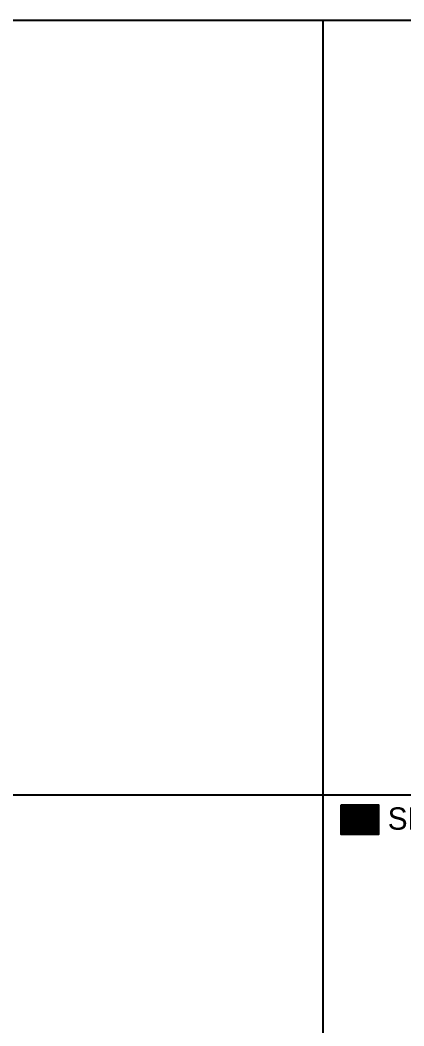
# Model space of a CAD drawing. Header units: metres. Extents: x -232 to 581, y 30 to 789.
# Drawn here: x 174.8 to 209.2, y 699.4 to 789.4 of the extents above; entities that cross this region are included whole.
import ezdxf

# ---------------------------------------------------------------- set-up
doc = ezdxf.new("R2010")
doc.units = ezdxf.units.M
doc.layers.add('_electricos-Leyenda', color=7, linetype='Continuous')
doc.styles.get("Standard").update_dxf_attribs({"font": 'arial.ttf'})

msp = doc.modelspace()

# ---------------------------------------------------------------- hatches: boundary and pattern name
at = {"layer": '_electricos-Leyenda', "true_color": 0x000000}
h = msp.add_hatch(dxfattribs=at)
h.set_pattern_fill('ANSI31', color=18)
h.set_pattern_definition([(45, (172.96486, 665.24477), (-0.08838835, 0.08838835), [])])
h.paths.add_polyline_path([(203.549, 719.165), (206.867, 719.165), (206.867, 716.513), (203.549, 716.513)])

# ---------------------------------------------------------------- linework, layer by layer
at = {"layer": '_electricos-Leyenda'}
for p, q in [((23.375, 789.351), (581.349, 789.351)), ((201.887, 789.351), (201.887, 29.825)), ((23.375, 720.075), (581.349, 720.075))]:
    msp.add_line(p, q, dxfattribs=at)
msp.add_lwpolyline([(203.549, 719.165), (206.867, 719.165), (206.867, 716.513), (203.549, 716.513)], close=True, dxfattribs=at)

# ---------------------------------------------------------------- texts
at = {"insert": (207.702, 718.942), "char_height": 2, "attachment_point": 1}
msp.add_mtext_dynamic_manual_height_columns('\\pxql;{\\fCentury Gothic|b0|i0|c0|p34;SEGUNDO NIVEL}', width=50.37692, gutter_width=1, heights=[0], dxfattribs=at)

doc.saveas('drawing.dxf')
